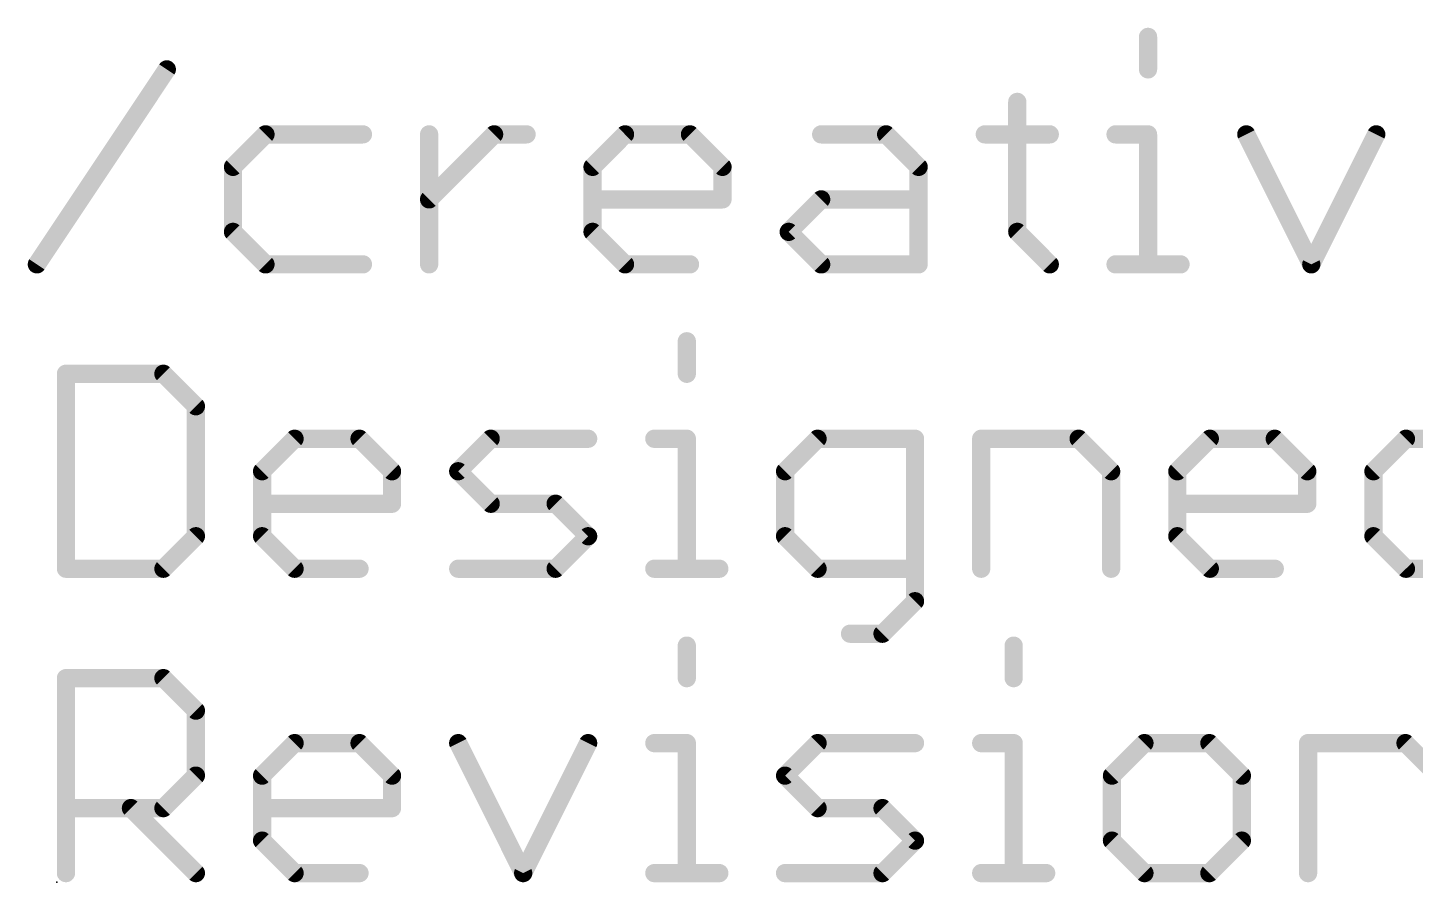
# Model space of a CAD drawing. Extents: x -36 to 72, y -11 to 34.
# Drawn here: x -4.05 to 7.53, y -10.16 to -3.03 of the extents above; entities that cross this region are included whole.
import ezdxf

# ---------------------------------------------------------------- set-up
doc = ezdxf.new("R2010")
doc.units = 0
doc.layers.add('23', color=53, linetype='CONTINUOUS')
doc.layers.add('51', color=53, linetype='CONTINUOUS')

msp = doc.modelspace()

# ---------------------------------------------------------------- linework, layer by layer
at = {"layer": '23'}
msp.add_point((-3.81, -10.16), dxfattribs=at)
at = {"layer": '51', "const_width": 0.1524}
for points in [[(5.299, -3.1056), (5.299, -3.3768)], [(-3.9766, -5.0038), (-2.8919, -3.3768)], [(4.2075, -3.648), (4.2075, -4.7326)], [(-2.0682, -3.9191), (-2.3394, -4.1903)], [(-1.2548, -3.9191), (-2.0682, -3.9191)], [(-0.7023, -5.0038), (-0.7023, -3.9191)], [(-0.7023, -4.4615), (-0.1599, -3.9191)], [(-0.1599, -3.9191), (0.1112, -3.9191)], [(0.662, -4.1903), (0.9332, -3.9191)], [(0.9332, -3.9191), (1.4755, -3.9191)], [(1.4755, -3.9191), (1.7467, -4.1903)], [(2.5704, -3.9191), (3.1127, -3.9191)], [(3.1127, -3.9191), (3.3839, -4.1903)], [(3.9364, -3.9191), (4.4787, -3.9191)], [(5.0278, -3.9191), (5.299, -3.9191)], [(5.299, -3.9191), (5.299, -5.0038)], [(6.1192, -3.9191), (6.6616, -5.0038)], [(6.6616, -5.0038), (7.2039, -3.9191)], [(-2.3394, -4.1903), (-2.3394, -4.7326)], [(0.662, -4.7326), (0.662, -4.1903)], [(1.7467, -4.1903), (1.7467, -4.4615)], [(3.3839, -4.1903), (3.3839, -5.0038)], [(1.7467, -4.4615), (0.662, -4.4615)], [(2.2992, -4.7326), (2.5704, -4.4615)], [(2.5704, -4.4615), (3.3839, -4.4615)], [(-2.3394, -4.7326), (-2.0682, -5.0038)], [(0.9332, -5.0038), (0.662, -4.7326)], [(2.5704, -5.0038), (2.2992, -4.7326)], [(4.2075, -4.7326), (4.4787, -5.0038)], [(-2.0682, -5.0038), (-1.2548, -5.0038)], [(1.4755, -5.0038), (0.9332, -5.0038)], [(3.3839, -5.0038), (2.5704, -5.0038)], [(5.0278, -5.0038), (5.5701, -5.0038)], [(1.4488, -5.6456), (1.4488, -5.9168)], [(-3.7338, -5.9168), (-3.7338, -7.5438)], [(-2.9203, -5.9168), (-3.7338, -5.9168)], [(-2.6491, -6.188), (-2.9203, -5.9168)], [(-2.6491, -7.2726), (-2.6491, -6.188)], [(-2.0966, -6.7303), (-1.8255, -6.4591)], [(-1.8255, -6.4591), (-1.2832, -6.4591)], [(-1.2832, -6.4591), (-1.012, -6.7303)], [(-0.4595, -6.7303), (-0.1883, -6.4591)], [(-0.1883, -6.4591), (0.6252, -6.4591)], [(1.1777, -6.4591), (1.4488, -6.4591)], [(1.4488, -6.4591), (1.4488, -7.5438)], [(2.5403, -6.4591), (2.2691, -6.7303)], [(3.3538, -6.4591), (2.5403, -6.4591)], [(3.3538, -7.815), (3.3538, -6.4591)], [(3.9063, -7.5438), (3.9063, -6.4591)], [(3.9063, -6.4591), (4.7198, -6.4591)], [(4.7198, -6.4591), (4.9909, -6.7303)], [(5.5434, -6.7303), (5.8146, -6.4591)], [(5.8146, -6.4591), (6.3569, -6.4591)], [(6.3569, -6.4591), (6.6281, -6.7303)], [(7.1806, -6.7303), (7.4517, -6.4591)], [(7.4517, -6.4591), (8.2652, -6.4591)], [(-2.0966, -7.2726), (-2.0966, -6.7303)], [(-1.012, -6.7303), (-1.012, -7.0015)], [(-0.1883, -7.0015), (-0.4595, -6.7303)], [(2.2691, -6.7303), (2.2691, -7.2726)], [(4.9909, -6.7303), (4.9909, -7.5438)], [(5.5434, -7.2726), (5.5434, -6.7303)], [(6.6281, -6.7303), (6.6281, -7.0015)], [(7.1806, -7.2726), (7.1806, -6.7303)], [(-1.012, -7.0015), (-2.0966, -7.0015)], [(0.354, -7.0015), (-0.1883, -7.0015)], [(0.6252, -7.2726), (0.354, -7.0015)], [(6.6281, -7.0015), (5.5434, -7.0015)], [(-2.9203, -7.5438), (-2.6491, -7.2726)], [(-1.8255, -7.5438), (-2.0966, -7.2726)], [(0.354, -7.5438), (0.6252, -7.2726)], [(2.2691, -7.2726), (2.5403, -7.5438)], [(5.8146, -7.5438), (5.5434, -7.2726)], [(7.4517, -7.5438), (7.1806, -7.2726)], [(-3.7338, -7.5438), (-2.9203, -7.5438)], [(-1.2832, -7.5438), (-1.8255, -7.5438)], [(-0.4595, -7.5438), (0.354, -7.5438)], [(1.1777, -7.5438), (1.72, -7.5438)], [(2.5403, -7.5438), (3.3538, -7.5438)], [(6.3569, -7.5438), (5.8146, -7.5438)], [(8.2652, -7.5438), (7.4517, -7.5438)], [(3.0826, -8.0861), (3.3538, -7.815)], [(2.8114, -8.0861), (3.0826, -8.0861)], [(1.4488, -8.1856), (1.4488, -8.4568)], [(4.1774, -8.1856), (4.1774, -8.4568)], [(-3.7338, -10.0838), (-3.7338, -8.4568)], [(-3.7338, -8.4568), (-2.9203, -8.4568)], [(-2.9203, -8.4568), (-2.6491, -8.728)], [(-2.6491, -8.728), (-2.6491, -9.2703)], [(-2.0966, -9.2703), (-1.8255, -8.9991)], [(-1.8255, -8.9991), (-1.2832, -8.9991)], [(-1.2832, -8.9991), (-1.012, -9.2703)], [(-0.4595, -8.9991), (0.0828, -10.0838)], [(0.0828, -10.0838), (0.6252, -8.9991)], [(1.1777, -8.9991), (1.4488, -8.9991)], [(1.4488, -8.9991), (1.4488, -10.0838)], [(2.2691, -9.2703), (2.5403, -8.9991)], [(2.5403, -8.9991), (3.3538, -8.9991)], [(3.9063, -8.9991), (4.1774, -8.9991)], [(4.1774, -8.9991), (4.1774, -10.0838)], [(5.2689, -8.9991), (4.9977, -9.2703)], [(5.8112, -8.9991), (5.2689, -8.9991)], [(6.0824, -9.2703), (5.8112, -8.9991)], [(6.6349, -10.0838), (6.6349, -8.9991)], [(6.6349, -8.9991), (7.4484, -8.9991)], [(7.4484, -8.9991), (7.7195, -9.2703)], [(-2.6491, -9.2703), (-2.9203, -9.5415)], [(-2.0966, -9.8126), (-2.0966, -9.2703)], [(-1.012, -9.2703), (-1.012, -9.5415)], [(2.5403, -9.5415), (2.2691, -9.2703)], [(4.9977, -9.2703), (4.9977, -9.8126)], [(6.0824, -9.8126), (6.0824, -9.2703)], [(-2.9203, -9.5415), (-3.7338, -9.5415)], [(-3.1915, -9.5415), (-2.6491, -10.0838)], [(-1.012, -9.5415), (-2.0966, -9.5415)], [(3.0826, -9.5415), (2.5403, -9.5415)], [(3.3538, -9.8126), (3.0826, -9.5415)], [(-1.8255, -10.0838), (-2.0966, -9.8126)], [(3.0826, -10.0838), (3.3538, -9.8126)], [(4.9977, -9.8126), (5.2689, -10.0838)], [(5.8112, -10.0838), (6.0824, -9.8126)], [(-1.2832, -10.0838), (-1.8255, -10.0838)], [(1.1777, -10.0838), (1.72, -10.0838)], [(2.2691, -10.0838), (3.0826, -10.0838)], [(3.9063, -10.0838), (4.4486, -10.0838)], [(5.2689, -10.0838), (5.8112, -10.0838)]]:
    msp.add_lwpolyline(points, dxfattribs=at)
at = {"layer": '51', "const_width": 0.0762}
for points in [[(5.3371, -3.1056, 1), (5.2609, -3.1056)], [(-2.8602, -3.3979, 1), (-2.9236, -3.3557)], [(5.2609, -3.3768, 1), (5.3371, -3.3768)], [(4.2456, -3.648, 1), (4.1694, -3.648)], [(-2.0682, -3.881, 1), (-2.0682, -3.9572)], [(-2.0413, -3.9461, 1), (-2.0952, -3.8922)], [(-1.2548, -3.9572, 1), (-1.2548, -3.881)], [(-0.6642, -3.9191, 1), (-0.7404, -3.9191)], [(-0.1599, -3.881, 1), (-0.1599, -3.9572)], [(-0.133, -3.9461, 1), (-0.1869, -3.8922)], [(0.1112, -3.9572, 1), (0.1112, -3.881)], [(0.9332, -3.881, 1), (0.9332, -3.9572)], [(0.9601, -3.9461, 1), (0.9063, -3.8922)], [(1.5025, -3.8922, 1), (1.4486, -3.9461)], [(1.4755, -3.9572, 1), (1.4755, -3.881)], [(2.5704, -3.881, 1), (2.5704, -3.9572)], [(3.1396, -3.8922, 1), (3.0858, -3.9461)], [(3.1127, -3.9572, 1), (3.1127, -3.881)], [(3.9364, -3.881, 1), (3.9364, -3.9572)], [(4.4787, -3.9572, 1), (4.4787, -3.881)], [(5.0278, -3.881, 1), (5.0278, -3.9572)], [(5.3371, -3.9191, 1), (5.2609, -3.9191)], [(5.299, -3.9572, 1), (5.299, -3.881)], [(6.1533, -3.9021, 1), (6.0852, -3.9362)], [(7.238, -3.9362, 1), (7.1698, -3.9021)], [(-2.3013, -4.1903, 1), (-2.3775, -4.1903)], [(-2.3664, -4.1634, 1), (-2.3125, -4.2172)], [(0.7001, -4.1903, 1), (0.6239, -4.1903)], [(0.6351, -4.1634, 1), (0.689, -4.2172)], [(1.7848, -4.1903, 1), (1.7086, -4.1903)], [(1.7198, -4.2172, 1), (1.7736, -4.1634)], [(3.422, -4.1903, 1), (3.3458, -4.1903)], [(3.3569, -4.2172, 1), (3.4108, -4.1634)], [(-0.7292, -4.4345, 1), (-0.6753, -4.4884)], [(0.662, -4.4234, 1), (0.662, -4.4996)], [(1.7467, -4.4996, 1), (1.7467, -4.4234)], [(2.5704, -4.4234, 1), (2.5704, -4.4996)], [(2.5973, -4.4884, 1), (2.5434, -4.4345)], [(3.3839, -4.4996, 1), (3.3839, -4.4234)], [(1.7086, -4.4615, 1), (1.7848, -4.4615)], [(-2.3125, -4.7057, 1), (-2.3664, -4.7596)], [(-2.3775, -4.7326, 1), (-2.3013, -4.7326)], [(0.689, -4.7057, 1), (0.6351, -4.7596)], [(0.6239, -4.7326, 1), (0.7001, -4.7326)], [(2.3261, -4.7057, 1), (2.2723, -4.7596)], [(2.2723, -4.7057, 1), (2.3261, -4.7596)], [(4.2345, -4.7057, 1), (4.1806, -4.7596)], [(4.1694, -4.7326, 1), (4.2456, -4.7326)], [(-4.0083, -4.9827, 1), (-3.9449, -5.0249)], [(-2.0682, -4.9657, 1), (-2.0682, -5.0419)], [(-2.0952, -5.0307, 1), (-2.0413, -4.9769)], [(-1.2548, -5.0419, 1), (-1.2548, -4.9657)], [(-0.7404, -5.0038, 1), (-0.6642, -5.0038)], [(0.9332, -4.9657, 1), (0.9332, -5.0419)], [(0.9063, -5.0307, 1), (0.9601, -4.9769)], [(1.4755, -5.0419, 1), (1.4755, -4.9657)], [(2.5704, -4.9657, 1), (2.5704, -5.0419)], [(2.5434, -5.0307, 1), (2.5973, -4.9769)], [(3.3458, -5.0038, 1), (3.422, -5.0038)], [(3.3839, -5.0419, 1), (3.3839, -4.9657)], [(4.4517, -5.0307, 1), (4.5056, -4.9769)], [(5.0278, -4.9657, 1), (5.0278, -5.0419)], [(5.2609, -5.0038, 1), (5.3371, -5.0038)], [(5.5701, -5.0419, 1), (5.5701, -4.9657)], [(6.6275, -4.9868, 1), (6.6956, -5.0208)], [(6.6275, -5.0208, 1), (6.6956, -4.9868)], [(1.4869, -5.6456, 1), (1.4107, -5.6456)], [(-3.6957, -5.9168, 1), (-3.7719, -5.9168)], [(-3.7338, -5.8787, 1), (-3.7338, -5.9549)], [(-2.8934, -5.8899, 1), (-2.9472, -5.9438)], [(-2.9203, -5.9549, 1), (-2.9203, -5.8787)], [(1.4107, -5.9168, 1), (1.4869, -5.9168)], [(-2.611, -6.188, 1), (-2.6872, -6.188)], [(-2.6761, -6.2149, 1), (-2.6222, -6.161)], [(-1.8255, -6.421, 1), (-1.8255, -6.4972)], [(-1.7985, -6.4861, 1), (-1.8524, -6.4322)], [(-1.2562, -6.4322, 1), (-1.3101, -6.4861)], [(-1.2832, -6.4972, 1), (-1.2832, -6.421)], [(-0.1883, -6.421, 1), (-0.1883, -6.4972)], [(-0.1614, -6.4861, 1), (-0.2153, -6.4322)], [(0.6252, -6.4972, 1), (0.6252, -6.421)], [(1.1777, -6.421, 1), (1.1777, -6.4972)], [(1.4869, -6.4591, 1), (1.4107, -6.4591)], [(1.4488, -6.4972, 1), (1.4488, -6.421)], [(2.5403, -6.421, 1), (2.5403, -6.4972)], [(2.5672, -6.4861, 1), (2.5133, -6.4322)], [(3.3919, -6.4591, 1), (3.3157, -6.4591)], [(3.3538, -6.4972, 1), (3.3538, -6.421)], [(3.9444, -6.4591, 1), (3.8682, -6.4591)], [(3.9063, -6.421, 1), (3.9063, -6.4972)], [(4.7467, -6.4322, 1), (4.6928, -6.4861)], [(4.7198, -6.4972, 1), (4.7198, -6.421)], [(5.8146, -6.421, 1), (5.8146, -6.4972)], [(5.8415, -6.4861, 1), (5.7876, -6.4322)], [(6.3839, -6.4322, 1), (6.33, -6.4861)], [(6.3569, -6.4972, 1), (6.3569, -6.421)], [(7.4517, -6.421, 1), (7.4517, -6.4972)], [(7.4787, -6.4861, 1), (7.4248, -6.4322)], [(-2.0585, -6.7303, 1), (-2.1347, -6.7303)], [(-2.1236, -6.7034, 1), (-2.0697, -6.7572)], [(-0.9739, -6.7303, 1), (-1.0501, -6.7303)], [(-1.0389, -6.7572, 1), (-0.985, -6.7034)], [(-0.4325, -6.7034, 1), (-0.4864, -6.7572)], [(-0.4864, -6.7034, 1), (-0.4325, -6.7572)], [(2.3072, -6.7303, 1), (2.231, -6.7303)], [(2.2422, -6.7034, 1), (2.296, -6.7572)], [(5.029, -6.7303, 1), (4.9528, -6.7303)], [(4.964, -6.7572, 1), (5.0179, -6.7034)], [(5.5815, -6.7303, 1), (5.5053, -6.7303)], [(5.5165, -6.7034, 1), (5.5704, -6.7572)], [(6.6662, -6.7303, 1), (6.59, -6.7303)], [(6.6011, -6.7572, 1), (6.655, -6.7034)], [(7.2187, -6.7303, 1), (7.1425, -6.7303)], [(7.1536, -6.7034, 1), (7.2075, -6.7572)], [(-2.0966, -6.9634, 1), (-2.0966, -7.0396)], [(-1.012, -7.0396, 1), (-1.012, -6.9634)], [(-0.1883, -6.9634, 1), (-0.1883, -7.0396)], [(-0.2153, -7.0284, 1), (-0.1614, -6.9745)], [(0.3809, -6.9745, 1), (0.3271, -7.0284)], [(0.354, -7.0396, 1), (0.354, -6.9634)], [(5.5434, -6.9634, 1), (5.5434, -7.0396)], [(6.6281, -7.0396, 1), (6.6281, -6.9634)], [(-1.0501, -7.0015, 1), (-0.9739, -7.0015)], [(6.59, -7.0015, 1), (6.6662, -7.0015)], [(-2.6872, -7.2726, 1), (-2.611, -7.2726)], [(-2.6222, -7.2996, 1), (-2.6761, -7.2457)], [(-2.0697, -7.2457, 1), (-2.1236, -7.2996)], [(-2.1347, -7.2726, 1), (-2.0585, -7.2726)], [(0.6521, -7.2996, 1), (0.5982, -7.2457)], [(0.5982, -7.2996, 1), (0.6521, -7.2457)], [(2.296, -7.2457, 1), (2.2422, -7.2996)], [(2.231, -7.2726, 1), (2.3072, -7.2726)], [(5.5704, -7.2457, 1), (5.5165, -7.2996)], [(5.5053, -7.2726, 1), (5.5815, -7.2726)], [(7.2075, -7.2457, 1), (7.1536, -7.2996)], [(7.1425, -7.2726, 1), (7.2187, -7.2726)], [(-3.7338, -7.5057, 1), (-3.7338, -7.5819)], [(-3.7719, -7.5438, 1), (-3.6957, -7.5438)], [(-2.9472, -7.5169, 1), (-2.8934, -7.5707)], [(-2.9203, -7.5819, 1), (-2.9203, -7.5057)], [(-1.8255, -7.5057, 1), (-1.8255, -7.5819)], [(-1.8524, -7.5707, 1), (-1.7985, -7.5169)], [(-1.2832, -7.5819, 1), (-1.2832, -7.5057)], [(-0.4595, -7.5057, 1), (-0.4595, -7.5819)], [(0.3271, -7.5169, 1), (0.3809, -7.5707)], [(0.354, -7.5819, 1), (0.354, -7.5057)], [(1.1777, -7.5057, 1), (1.1777, -7.5819)], [(1.4107, -7.5438, 1), (1.4869, -7.5438)], [(1.72, -7.5819, 1), (1.72, -7.5057)], [(2.5403, -7.5057, 1), (2.5403, -7.5819)], [(2.5133, -7.5707, 1), (2.5672, -7.5169)], [(3.3538, -7.5819, 1), (3.3538, -7.5057)], [(3.8682, -7.5438, 1), (3.9444, -7.5438)], [(4.9528, -7.5438, 1), (5.029, -7.5438)], [(5.8146, -7.5057, 1), (5.8146, -7.5819)], [(5.7876, -7.5707, 1), (5.8415, -7.5169)], [(6.3569, -7.5819, 1), (6.3569, -7.5057)], [(7.4517, -7.5057, 1), (7.4517, -7.5819)], [(7.4248, -7.5707, 1), (7.4787, -7.5169)], [(3.3807, -7.8419, 1), (3.3268, -7.788)], [(3.3157, -7.815, 1), (3.3919, -7.815)], [(2.8114, -8.048, 1), (2.8114, -8.1242)], [(3.0557, -8.0592, 1), (3.1095, -8.1131)], [(3.0826, -8.1242, 1), (3.0826, -8.048)], [(1.4869, -8.1856, 1), (1.4107, -8.1856)], [(4.2155, -8.1856, 1), (4.1393, -8.1856)], [(-3.6957, -8.4568, 1), (-3.7719, -8.4568)], [(-3.7338, -8.4187, 1), (-3.7338, -8.4949)], [(-2.8934, -8.4299, 1), (-2.9472, -8.4838)], [(-2.9203, -8.4949, 1), (-2.9203, -8.4187)], [(1.4107, -8.4568, 1), (1.4869, -8.4568)], [(4.1393, -8.4568, 1), (4.2155, -8.4568)], [(-2.611, -8.728, 1), (-2.6872, -8.728)], [(-2.6761, -8.7549, 1), (-2.6222, -8.701)], [(-1.8255, -8.961, 1), (-1.8255, -9.0372)], [(-1.7985, -9.0261, 1), (-1.8524, -8.9722)], [(-1.2562, -8.9722, 1), (-1.3101, -9.0261)], [(-1.2832, -9.0372, 1), (-1.2832, -8.961)], [(-0.4254, -8.9821, 1), (-0.4936, -9.0162)], [(0.6592, -9.0162, 1), (0.5911, -8.9821)], [(1.1777, -8.961, 1), (1.1777, -9.0372)], [(1.4869, -8.9991, 1), (1.4107, -8.9991)], [(1.4488, -9.0372, 1), (1.4488, -8.961)], [(2.5403, -8.961, 1), (2.5403, -9.0372)], [(2.5672, -9.0261, 1), (2.5133, -8.9722)], [(3.3538, -9.0372, 1), (3.3538, -8.961)], [(3.9063, -8.961, 1), (3.9063, -9.0372)], [(4.2155, -8.9991, 1), (4.1393, -8.9991)], [(4.1774, -9.0372, 1), (4.1774, -8.961)], [(5.2689, -8.961, 1), (5.2689, -9.0372)], [(5.2958, -9.0261, 1), (5.2419, -8.9722)], [(5.8381, -8.9722, 1), (5.7843, -9.0261)], [(5.8112, -9.0372, 1), (5.8112, -8.961)], [(6.673, -8.9991, 1), (6.5968, -8.9991)], [(6.6349, -8.961, 1), (6.6349, -9.0372)], [(7.4753, -8.9722, 1), (7.4214, -9.0261)], [(7.4484, -9.0372, 1), (7.4484, -8.961)], [(-2.6872, -9.2703, 1), (-2.611, -9.2703)], [(-2.6222, -9.2972, 1), (-2.6761, -9.2434)], [(-2.0585, -9.2703, 1), (-2.1347, -9.2703)], [(-2.1236, -9.2434, 1), (-2.0697, -9.2972)], [(-0.9739, -9.2703, 1), (-1.0501, -9.2703)], [(-1.0389, -9.2972, 1), (-0.985, -9.2434)], [(2.296, -9.2434, 1), (2.2422, -9.2972)], [(2.2422, -9.2434, 1), (2.296, -9.2972)], [(5.0358, -9.2703, 1), (4.9596, -9.2703)], [(4.9708, -9.2434, 1), (5.0246, -9.2972)], [(6.1205, -9.2703, 1), (6.0443, -9.2703)], [(6.0554, -9.2972, 1), (6.1093, -9.2434)], [(-3.7338, -9.5034, 1), (-3.7338, -9.5796)], [(-3.1645, -9.5145, 1), (-3.2184, -9.5684)], [(-2.9472, -9.5145, 1), (-2.8934, -9.5684)], [(-2.9203, -9.5796, 1), (-2.9203, -9.5034)], [(-2.0966, -9.5034, 1), (-2.0966, -9.5796)], [(-1.012, -9.5796, 1), (-1.012, -9.5034)], [(2.5403, -9.5034, 1), (2.5403, -9.5796)], [(2.5133, -9.5684, 1), (2.5672, -9.5145)], [(3.1095, -9.5145, 1), (3.0557, -9.5684)], [(3.0826, -9.5796, 1), (3.0826, -9.5034)], [(-1.0501, -9.5415, 1), (-0.9739, -9.5415)], [(-2.0697, -9.7857, 1), (-2.1236, -9.8396)], [(-2.1347, -9.8126, 1), (-2.0585, -9.8126)], [(3.3807, -9.8396, 1), (3.3268, -9.7857)], [(3.3268, -9.8396, 1), (3.3807, -9.7857)], [(5.0246, -9.7857, 1), (4.9708, -9.8396)], [(4.9596, -9.8126, 1), (5.0358, -9.8126)], [(6.0443, -9.8126, 1), (6.1205, -9.8126)], [(6.1093, -9.8396, 1), (6.0554, -9.7857)], [(-3.7719, -10.0838, 1), (-3.6957, -10.0838)], [(-2.6761, -10.1107, 1), (-2.6222, -10.0569)], [(-1.8255, -10.0457, 1), (-1.8255, -10.1219)], [(-1.8524, -10.1107, 1), (-1.7985, -10.0569)], [(-1.2832, -10.1219, 1), (-1.2832, -10.0457)], [(0.0488, -10.0668, 1), (0.1169, -10.1008)], [(0.0488, -10.1008, 1), (0.1169, -10.0668)], [(1.1777, -10.0457, 1), (1.1777, -10.1219)], [(1.4107, -10.0838, 1), (1.4869, -10.0838)], [(1.72, -10.1219, 1), (1.72, -10.0457)], [(2.2691, -10.0457, 1), (2.2691, -10.1219)], [(3.0557, -10.0569, 1), (3.1095, -10.1107)], [(3.0826, -10.1219, 1), (3.0826, -10.0457)], [(3.9063, -10.0457, 1), (3.9063, -10.1219)], [(4.1393, -10.0838, 1), (4.2155, -10.0838)], [(4.4486, -10.1219, 1), (4.4486, -10.0457)], [(5.2689, -10.0457, 1), (5.2689, -10.1219)], [(5.2419, -10.1107, 1), (5.2958, -10.0569)], [(5.7843, -10.0569, 1), (5.8381, -10.1107)], [(5.8112, -10.1219, 1), (5.8112, -10.0457)], [(6.5968, -10.0838, 1), (6.673, -10.0838)]]:
    msp.add_lwpolyline(points, format="xyb", dxfattribs=at)

doc.saveas('drawing.dxf')
